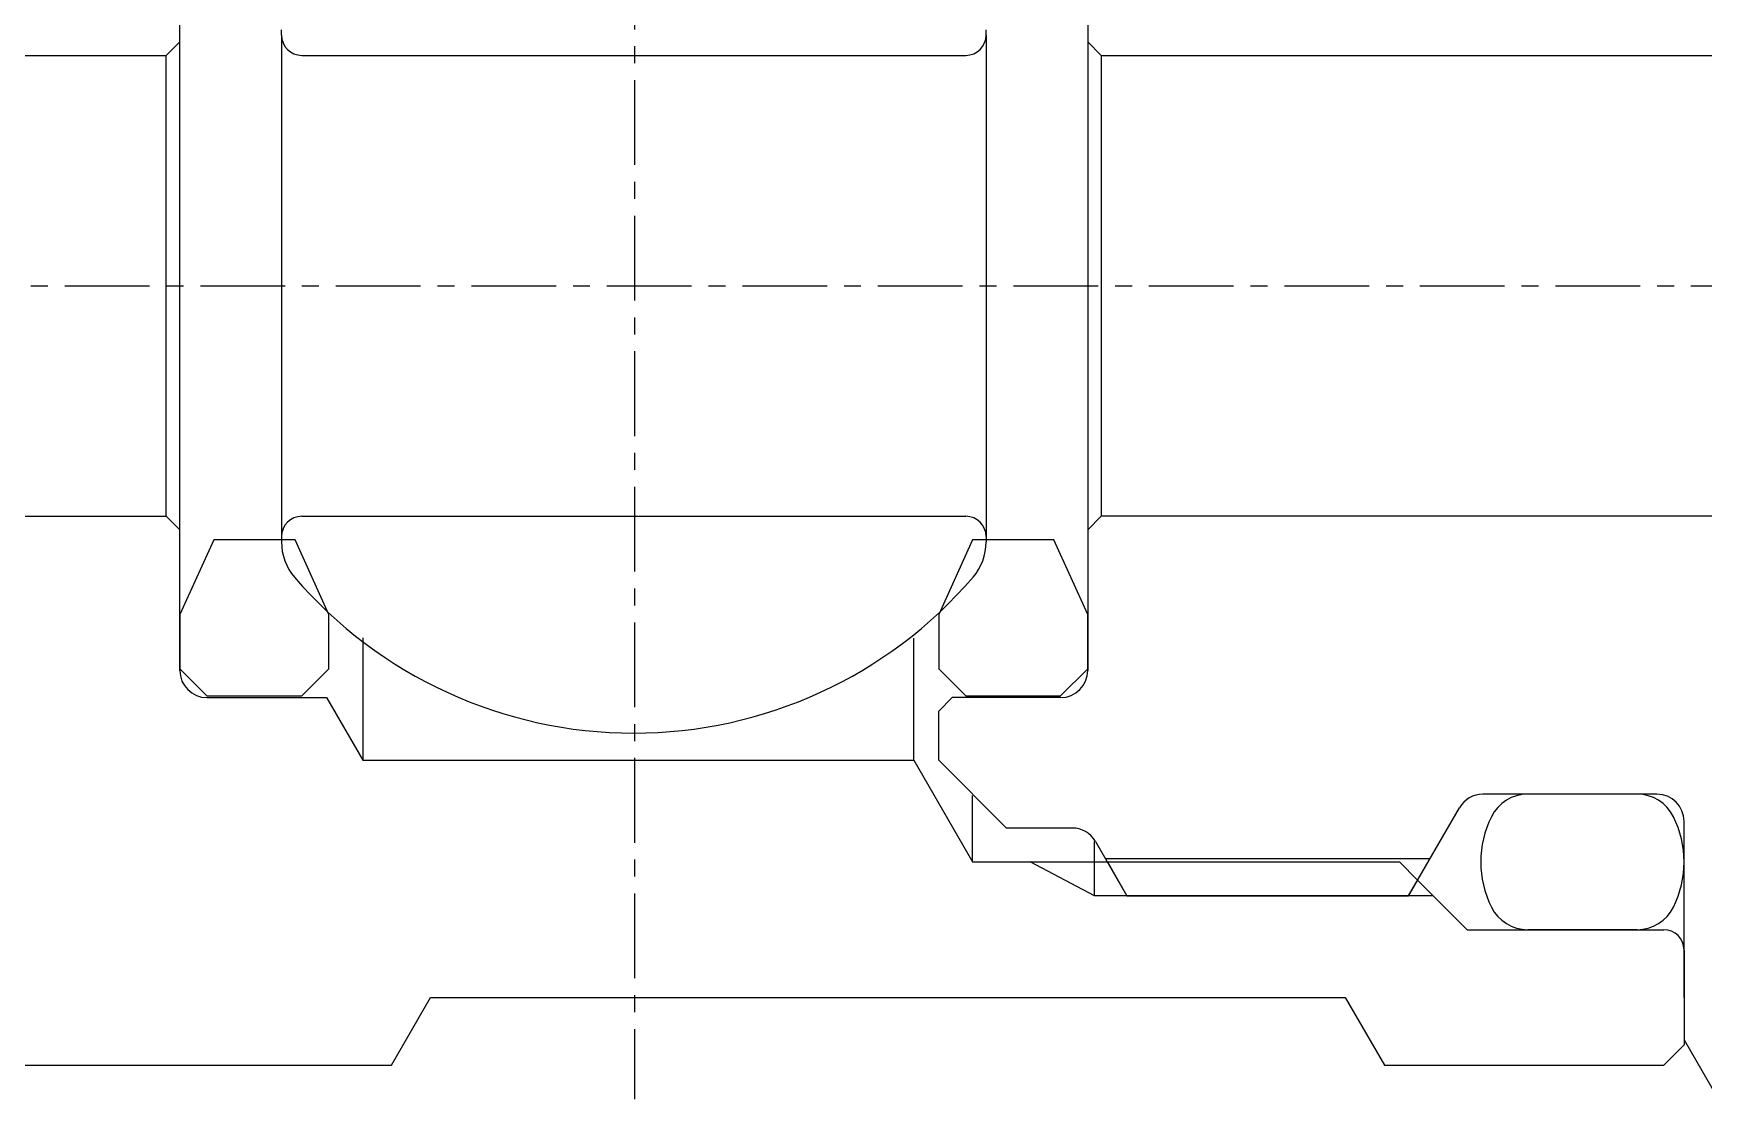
# Model space of a CAD drawing. Extents: x 104 to 175, y 98 to 223.
# Drawn here: x 123.73 to 148.38, y 128.75 to 144.6 of the extents above; entities that cross this region are included whole.
import ezdxf

# ---------------------------------------------------------------- set-up
doc = ezdxf.new("R2010")
doc.units = 0
doc.linetypes.add('CENTER', pattern=[2, 1.25, -0.25, 0.25, -0.25])
doc.layers.get('0').update_dxf_attribs({"linetype": 'CONTINUOUS'})
doc.layers.add('CENTER', color=1, linetype='CENTER')

msp = doc.modelspace()

# ---------------------------------------------------------------- linework, layer by layer
at = {"color": 7, "linetype": 'CONTINUOUS'}
for p, q in [((125.889, 144.475), (125.889, 146.55)), ((139.289, 146.55), (139.289, 144.475)), ((125.689, 144.275), (125.889, 144.475)), ((125.889, 137.275), (125.889, 144.475)), ((127.389, 144.575), (127.389, 144.653)), ((127.389, 144.575), (127.389, 137.175)), ((137.789, 144.575), (137.789, 144.653)), ((137.789, 144.575), (137.789, 137.096)), ((139.289, 144.475), (139.289, 137.275)), ((139.489, 144.275), (139.289, 144.475)), ((123.189, 144.275), (125.689, 144.275)), ((125.689, 137.475), (125.689, 144.275)), ((127.689, 144.275), (137.489, 144.275)), ((139.489, 144.275), (149.589, 144.275)), ((139.489, 144.275), (139.489, 137.475)), ((123.189, 137.475), (125.689, 137.475)), ((125.889, 137.275), (125.689, 137.475)), ((127.689, 137.475), (137.489, 137.475)), ((139.489, 137.475), (139.289, 137.275)), ((149.589, 137.475), (139.489, 137.475)), ((125.889, 135.2), (125.889, 137.275)), ((126.389, 137.125), (125.889, 136.025)), ((127.589, 137.125), (126.389, 137.125)), ((127.389, 137.175), (127.389, 137.096)), ((128.089, 136.025), (127.589, 137.125)), ((137.589, 137.125), (137.089, 136.025)), ((138.789, 137.125), (137.589, 137.125)), ((137.789, 137.175), (137.789, 137.096)), ((139.289, 136.025), (138.789, 137.125)), ((139.289, 137.275), (139.289, 135.2)), ((125.889, 136.025), (125.889, 135.225)), ((128.089, 135.225), (128.089, 136.025)), ((137.089, 136.025), (137.089, 135.225)), ((139.289, 135.225), (139.289, 136.025)), ((128.589, 135.679), (128.589, 133.875)), ((136.723, 133.875), (136.723, 135.676)), ((126.289, 134.825), (125.889, 135.225)), ((128.089, 135.225), (127.689, 134.825)), ((137.489, 134.825), (137.089, 135.225)), ((139.289, 135.225), (138.889, 134.825)), ((126.289, 134.825), (127.689, 134.825)), ((126.289, 134.8), (128.055, 134.8)), ((128.055, 134.8), (128.589, 133.875)), ((137.289, 134.8), (137.089, 134.6)), ((137.089, 133.875), (137.089, 134.6)), ((138.889, 134.8), (137.289, 134.8)), ((137.489, 134.825), (138.889, 134.825)), ((128.589, 133.875), (136.723, 133.875)), ((136.723, 133.875), (137.589, 132.374)), ((138.089, 132.875), (137.089, 133.875)), ((147.689, 133.375), (145.12, 133.375)), ((147.396, 133.375), (145.783, 133.375)), ((137.589, 132.374), (137.589, 133.356)), ((144.023, 131.875), (144.774, 133.175)), ((139.058, 132.875), (138.089, 132.875)), ((148.089, 130.375), (148.089, 132.975)), ((139.388, 131.875), (139.388, 132.675)), ((139.405, 132.675), (139.867, 131.875)), ((137.589, 132.374), (139.578, 132.374)), ((139.55, 132.424), (144.34, 132.424)), ((139.578, 132.374), (143.89, 132.374)), ((139.578, 132.374), (139.867, 131.875)), ((144.157, 132.107), (143.89, 132.374)), ((144.157, 132.107), (144.023, 131.875)), ((144.889, 131.375), (144.157, 132.107)), ((139.867, 131.875), (144.023, 131.875)), ((144.023, 131.875), (139.867, 131.875)), ((144.889, 131.375), (147.789, 131.375)), ((147.396, 131.375), (145.783, 131.375)), ((148.089, 131.075), (148.089, 129.675)), ((129.012, 129.375), (129.589, 130.375)), ((129.589, 130.375), (143.089, 130.375)), ((143.089, 130.375), (143.667, 129.375)), ((148.089, 129.675), (147.789, 129.375)), ((148.089, 129.75), (148.667, 128.75)), ((123.367, 129.375), (129.012, 129.375)), ((143.667, 129.375), (147.789, 129.375))]:
    msp.add_line(p, q, dxfattribs=at)
at = {"color": 3, "linetype": 'CONTINUOUS'}
for p, q in [((139.388, 131.875), (138.437, 132.374)), ((139.867, 131.875), (139.388, 131.875)), ((144.389, 131.875), (144.023, 131.875))]:
    msp.add_line(p, q, dxfattribs=at)
at = {"color": 7, "linetype": 'CONTINUOUS'}
for centre, radius, start, end in [((127.689, 144.575), 0.3, 180, 270), ((137.489, 144.575), 0.3, 270, 360), ((127.689, 137.175), 0.3, 90, 180), ((137.489, 137.175), 0.3, 0, 90), ((128.189, 137.096), 0.8, 180, 220.6572), ((136.989, 137.096), 0.8, 319.3428, 360), ((132.589, 140.875), 6.6, 220.6572, 319.3428), ((126.289, 135.2), 0.4, 180, 270), ((138.889, 135.2), 0.4, 270, 0), ((145.12, 132.975), 0.4, 90, 150), ((145.783, 132.775), 0.6, 90, 153.6122), ((147.396, 132.775), 0.6, 26.3878, 90), ((147.689, 132.975), 0.4, 0, 90), ((139.058, 132.475), 0.4, 30, 90), ((146.589, 132.375), 1.5, 153.6122, 206.3878), ((146.589, 132.375), 1.5, 333.6122, 26.3878), ((145.783, 131.975), 0.6, 206.3878, 270), ((147.396, 131.975), 0.6, 270, 333.6122), ((147.789, 131.075), 0.3, 0, 90)]:
    msp.add_arc(centre, radius, start, end, dxfattribs=at)
at = {"layer": 'CENTER', "color": 1, "linetype": 'CENTER'}
for p, q in [((132.6, 165.909), (132.6, 128.875)), ((108.192, 140.875), (174.986, 140.875))]:
    msp.add_line(p, q, dxfattribs=at)

doc.saveas('drawing.dxf')
